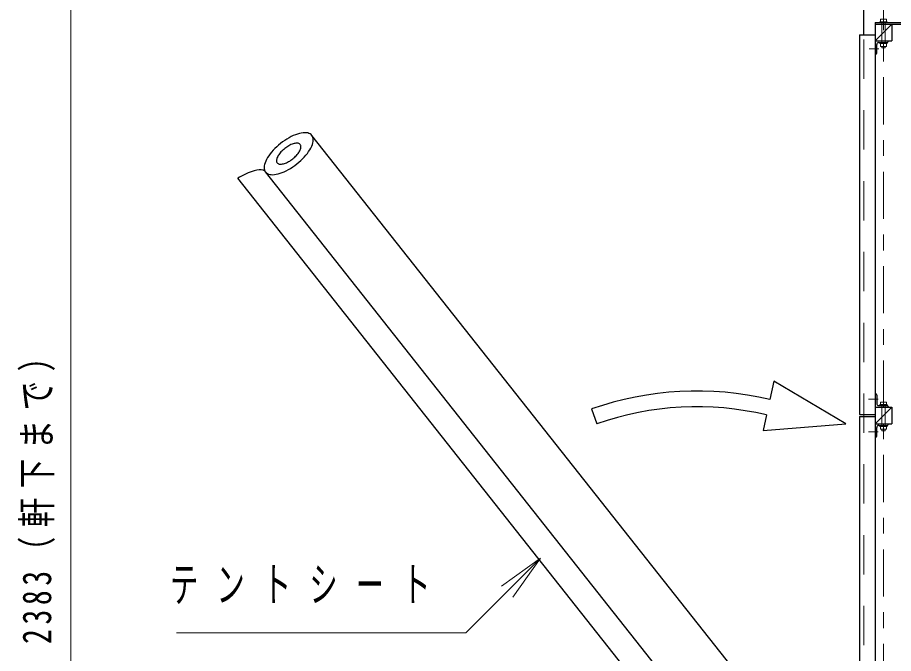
# Model space of a CAD drawing. Units: millimetres on the paper. Extents: x -365 to 0, y 0 to 257.
# Drawn here: x -169.6 to -113.9, y 162.2 to 202.6 of the extents above; entities that cross this region are included whole.
import ezdxf

# ---------------------------------------------------------------- set-up
doc = ezdxf.new("R2010")
doc.units = ezdxf.units.MM
doc.linetypes.add('USER1', pattern=[4.5, 2.5, -2])
doc.linetypes.add('USER2', pattern=[6, 3, -1, 1, -1])
doc.layers.add('1_30', color=190, linetype='Continuous', lineweight=25)
doc.styles.add('ＭＳ ゴシック', font='')
doc.styles.get('ＭＳ ゴシック').set_extended_font_data('MS Gothic')

msp = doc.modelspace()

# ---------------------------------------------------------------- linework, layer by layer
at = {"layer": '1_30', "color": 7, "linetype": 'USER2', "lineweight": 13}
for p, q in [((-114.519, 117.768), (-114.519, 226.034)), ((-115.439, 200.574), (-114.821, 200.574)), ((-115.473, 178.307), (-114.854, 178.307)), ((-115.473, 176.24), (-114.854, 176.24))]:
    msp.add_line(p, q, dxfattribs=at)
at = {"layer": '1_30', "color": 7, "lineweight": 13}
for p, q in [((-166.185, 132.94), (-166.185, 212.37)), ((-115.052, 201.074), (-113.986, 202.14)), ((-114.753, 202.24), (-114.753, 202.3)), ((-114.284, 202.3), (-114.753, 202.3)), ((-114.331, 202.45), (-114.706, 202.45)), ((-114.706, 202.3), (-114.706, 202.45)), ((-114.519, 202.3), (-114.519, 202.45)), ((-114.331, 202.3), (-114.331, 202.45)), ((-114.284, 202.24), (-114.284, 202.3)), ((-114.753, 200.974), (-114.753, 200.914)), ((-114.284, 200.914), (-114.753, 200.914)), ((-114.706, 200.914), (-114.706, 200.73)), ((-114.331, 200.73), (-114.706, 200.73)), ((-114.619, 200.73), (-114.619, 200.634)), ((-114.419, 200.634), (-114.619, 200.634)), ((-114.519, 200.914), (-114.519, 200.73)), ((-114.419, 200.73), (-114.419, 200.634)), ((-114.331, 200.914), (-114.331, 200.73)), ((-114.284, 200.974), (-114.284, 200.914)), ((-114.753, 177.907), (-114.753, 177.967)), ((-114.284, 177.967), (-114.753, 177.967)), ((-114.331, 178.117), (-114.706, 178.117)), ((-114.706, 177.967), (-114.706, 178.117)), ((-114.519, 177.967), (-114.519, 178.117)), ((-114.331, 177.967), (-114.331, 178.117)), ((-114.284, 177.907), (-114.284, 177.967)), ((-114.753, 176.64), (-114.753, 176.58)), ((-114.284, 176.58), (-114.753, 176.58)), ((-114.706, 176.58), (-114.706, 176.397)), ((-114.519, 176.58), (-114.519, 176.397)), ((-114.331, 176.58), (-114.331, 176.397)), ((-114.284, 176.64), (-114.284, 176.58)), ((-114.331, 176.397), (-114.706, 176.397)), ((-114.619, 176.397), (-114.619, 176.3)), ((-114.419, 176.3), (-114.619, 176.3)), ((-114.419, 176.397), (-114.419, 176.3)), ((-138.796, 166.441), (-136.318, 168.204)), ((-136.318, 168.204), (-138.443, 166.087)), ((-136.318, 168.204), (-138.091, 165.733))]:
    msp.add_line(p, q, dxfattribs=at)
at = {"layer": '1_30', "color": 7}
for p, q in [((-115.769, 201.457), (-115.769, 207.94)), ((-115.052, 202.24), (-97.319, 202.24)), ((-115.052, 202.24), (-115.052, 135.074)), ((-115.052, 202.14), (-97.319, 202.14)), ((-113.985, 202.14), (-113.985, 201.074)), ((-116.052, 201.457), (-115.052, 201.457)), ((-116.052, 201.457), (-116.052, 177.34)), ((-115.052, 201.074), (-113.985, 201.074)), ((-114.219, 201.04), (-114.219, 201.074)), ((-114.952, 200.307), (-114.952, 200.84)), ((-114.819, 200.974), (-114.285, 200.974)), ((-115.052, 200.24), (-115.019, 200.24)), ((-118.808, 154.548), (-150.855, 195.076)), ((-121.75, 152.222), (-153.796, 192.75)), ((-123.514, 151.823), (-155.56, 192.351)), ((-121.499, 179.455), (-121.748, 178.288)), ((-116.904, 176.75), (-121.499, 179.455)), ((-115.052, 178.64), (-115.019, 178.64)), ((-114.952, 178.574), (-114.952, 178.04)), ((-133.076, 177.693), (-132.745, 176.749)), ((-113.985, 177.807), (-115.052, 176.74)), ((-115.052, 177.807), (-113.985, 177.807)), ((-115.052, 177.807), (-114.052, 177.807)), ((-114.819, 177.907), (-114.285, 177.907)), ((-114.219, 177.84), (-114.219, 177.807)), ((-113.985, 177.807), (-113.985, 176.74)), ((-121.956, 177.31), (-122.165, 176.325)), ((-116.052, 177.34), (-115.052, 177.34)), ((-116.052, 177.207), (-115.052, 177.207)), ((-116.052, 177.207), (-116.052, 153.007)), ((-122.165, 176.325), (-116.904, 176.75)), ((-115.052, 176.74), (-113.985, 176.74)), ((-114.952, 175.974), (-114.952, 176.507)), ((-114.819, 176.64), (-114.285, 176.64)), ((-114.219, 176.707), (-114.219, 176.74)), ((-115.052, 175.907), (-115.019, 175.907))]:
    msp.add_line(p, q, dxfattribs=at)
at = {"layer": '1_30', "color": 7, "linetype": 'USER1', "lineweight": 13}
for p, q in [((-114.619, 202.24), (-114.619, 200.974)), ((-114.419, 202.24), (-114.419, 200.974)), ((-115.769, 135.674), (-115.769, 201.457)), ((-114.619, 177.907), (-114.619, 176.64)), ((-114.419, 177.907), (-114.419, 176.64))]:
    msp.add_line(p, q, dxfattribs=at)
at = {"layer": '1_30', "color": 7}
for points in [[(-153.796, 192.75), (-153.746, 192.697), (-153.684, 192.654), (-153.612, 192.62), (-153.531, 192.596), (-153.44, 192.582), (-153.341, 192.578), (-153.234, 192.585), (-153.12, 192.601), (-153, 192.628), (-152.875, 192.664), (-152.746, 192.71), (-152.613, 192.765), (-152.479, 192.829), (-152.343, 192.9), (-152.207, 192.98), (-152.072, 193.067), (-151.939, 193.16), (-151.809, 193.259), (-151.683, 193.363), (-151.561, 193.471), (-151.446, 193.582), (-151.337, 193.696), (-151.236, 193.812), (-151.143, 193.928), (-151.059, 194.044), (-150.984, 194.159), (-150.92, 194.273), (-150.867, 194.383), (-150.824, 194.49), (-150.793, 194.593), (-150.774, 194.69), (-150.767, 194.782), (-150.771, 194.867), (-150.787, 194.944), (-150.815, 195.014), (-150.855, 195.075), (-150.906, 195.128), (-150.967, 195.171), (-151.039, 195.205), (-151.12, 195.229), (-151.211, 195.243), (-151.31, 195.247), (-151.417, 195.24), (-151.531, 195.224), (-151.651, 195.197), (-151.776, 195.161), (-151.905, 195.115), (-152.038, 195.06), (-152.173, 194.996), (-152.308, 194.925), (-152.444, 194.845), (-152.579, 194.758), (-152.712, 194.665), (-152.842, 194.566), (-152.969, 194.462), (-153.09, 194.354), (-153.206, 194.243), (-153.314, 194.129), (-153.416, 194.013), (-153.509, 193.897), (-153.593, 193.781), (-153.667, 193.666), (-153.731, 193.552), (-153.785, 193.442), (-153.827, 193.335), (-153.858, 193.232), (-153.877, 193.135), (-153.884, 193.043), (-153.88, 192.958), (-153.864, 192.881), (-153.836, 192.811)], [(-153.061, 193.331), (-153.036, 193.305), (-153.005, 193.283), (-152.969, 193.266), (-152.928, 193.254), (-152.883, 193.247), (-152.833, 193.245), (-152.78, 193.249), (-152.723, 193.257), (-152.663, 193.27), (-152.6, 193.288), (-152.536, 193.311), (-152.469, 193.339), (-152.402, 193.371), (-152.334, 193.406), (-152.266, 193.446), (-152.199, 193.49), (-152.132, 193.536), (-152.067, 193.586), (-152.004, 193.638), (-151.943, 193.692), (-151.886, 193.747), (-151.831, 193.804), (-151.781, 193.862), (-151.734, 193.92), (-151.692, 193.978), (-151.655, 194.036), (-151.623, 194.093), (-151.596, 194.148), (-151.575, 194.201), (-151.56, 194.253), (-151.55, 194.301), (-151.546, 194.347), (-151.548, 194.39), (-151.557, 194.428), (-151.571, 194.463), (-151.59, 194.494), (-151.616, 194.52), (-151.646, 194.542), (-151.682, 194.559), (-151.723, 194.571), (-151.768, 194.578), (-151.818, 194.58), (-151.871, 194.576), (-151.928, 194.568), (-151.988, 194.555), (-152.051, 194.537), (-152.116, 194.514), (-152.182, 194.486), (-152.249, 194.454), (-152.317, 194.419), (-152.385, 194.379), (-152.452, 194.335), (-152.519, 194.289), (-152.584, 194.239), (-152.647, 194.187), (-152.708, 194.133), (-152.766, 194.078), (-152.82, 194.021), (-152.871, 193.963), (-152.917, 193.905), (-152.959, 193.847), (-152.996, 193.789), (-153.028, 193.732), (-153.055, 193.677), (-153.076, 193.624), (-153.092, 193.572), (-153.101, 193.524), (-153.105, 193.478), (-153.103, 193.435), (-153.095, 193.397), (-153.081, 193.362)]]:
    msp.add_lwpolyline(points, close=True, dxfattribs=at)
msp.add_lwpolyline([(-153.796, 192.749), (-153.865, 192.812), (-153.957, 192.855), (-154.07, 192.878), (-154.204, 192.88), (-154.357, 192.862), (-154.527, 192.824), (-154.711, 192.766), (-154.909, 192.69), (-155.116, 192.595), (-155.332, 192.483), (-155.446, 192.419), (-155.56, 192.351)], dxfattribs=at)
at = {"layer": '1_30', "color": 7, "lineweight": 13}
msp.add_lwpolyline([(-136.318, 168.204), (-141.069, 163.472), (-159.454, 163.472)], dxfattribs=at)
at = {"layer": '1_30', "color": 7}
for centre, radius, start, end in [((-114.285, 201.04), 0.0667, 270, 0), ((-114.819, 200.84), 0.133, 90, 180), ((-115.019, 200.307), 0.0667, 270, 0), ((-126.398, 158.696), 20.136, 76.6483, 109.3706), ((-115.019, 178.574), 0.0667, 0, 90), ((-126.398, 158.696), 19.136, 76.5782, 109.3706), ((-114.819, 178.04), 0.133, 180, 270), ((-114.285, 177.84), 0.0667, 0, 90), ((-114.819, 176.507), 0.133, 90, 180), ((-114.285, 176.707), 0.0667, 270, 0), ((-115.019, 175.974), 0.0667, 270, 0)]:
    msp.add_arc(centre, radius, start, end, dxfattribs=at)

# ---------------------------------------------------------------- texts
at = {"layer": '1_30', "color": 7, "insert": (-167.185, 172.655), "char_height": 1.833, "attachment_point": 8, "rotation": 90, "style": 'ＭＳ ゴシック'}
msp.add_mtext('\\T1.32;\\W0.75;2383（軒下まで）', dxfattribs=at)
at = {"layer": '1_30', "color": 7, "insert": (-159.871, 166.472), "char_height": 2.199, "attachment_point": 4, "style": 'ＭＳ ゴシック'}
msp.add_mtext('\\T1.64;\\W0.6;テントシート', dxfattribs=at)

doc.saveas('drawing.dxf')
